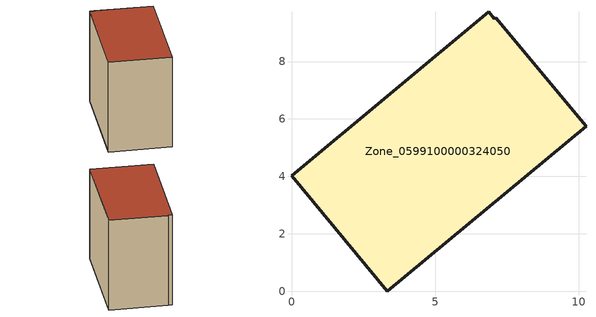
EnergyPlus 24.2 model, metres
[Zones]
Zone_0599100000324050
 floor ground (C_G): 3.33,0 0,4.02 6.87,9.73 7.07,9.48 7.12,9.53 10.26,5.74 z0
 wall outside (C_F): 3.33,0 10.26,5.74 7.12,9.53 7.07,9.48 6.87,9.73 0,4.02 3.33,0 z0:8.21
 roof outside (C_R): 0,4.02 3.33,0 10.26,5.74 7.12,9.53 7.07,9.48 6.87,9.73 z8.21
[BUILDING]
Pand.0599100000324050: North Axis=0; Terrain=City; Loads Convergence Tolerance Value=0.04; Temperature Convergence Tolerance Value=0.4; Solar Distribution=FullExterior; Maximum Number of Warmup Days=25; Minimum Number of Warmup Days=1
[Site:Location]
Rotterdam.The.Hague.AP_ZH_NLD Design_Conditions: Latitude=51.96; Longitude=4.45; Time Zone=1; Elevation=-4.5
[SITE:GROUNDTEMPERATURE:BUILDINGSURFACE]
18, 18, 18, 18, 18, 18, 18, 18, 18, 18, 18, 18
[MATERIAL] Thermal Absorptance=0.9; Solar Absorptance=0.7; Visible Absorptance=0.7
Name | Roughness | Thickness | Conductivity | Density | Specific Heat
G.TI.1975-1991 | MediumSmooth | 0.15 | 0.288461 | 540 | 1210
F.TI.1975-1991 | Rough | 0.3 | 0.230769 | 1920 | 840
R.TI.1975-1991 | MediumRough | 0.2 | 0.153846 | 1500 | 1000
[CONSTRUCTION]
C_G: G.TI.1975-1991
C_F: F.TI.1975-1991
C_R: R.TI.1975-1991
[ZONE]
Zone_0599100000324050: Type=1; Multiplier=1; Ceiling Height=Autocalculate; Volume=Autocalculate; Floor Area=autocalculate; Part of Total Floor Area=Yes
[ZONEINFILTRATION:DESIGNFLOWRATE]
Infil_Zone_0599100000324050: Zone or ZoneList or Space or SpaceList=Zone_0599100000324050; Schedule=AlwaysOn; Design Flow Rate Calculation Method=Flow/Area; Flow Rate per Floor Area=0.003; Constant Term Coefficient=1; Temperature Term Coefficient=0; Velocity Term Coefficient=0; Velocity Squared Term Coefficient=0
[HVACTEMPLATE:ZONE:IDEALLOADSAIRSYSTEM]
Zone_0599100000324050: Maximum Heating Supply Air Temperature=50; Minimum Cooling Supply Air Temperature=13; Maximum Heating Supply Air Humidity Ratio=0.0156; Minimum Cooling Supply Air Humidity Ratio=0.0077; Heating Limit=NoLimit; Cooling Limit=NoLimit; Dehumidification Control Type=ConstantSensibleHeatRatio; Cooling Sensible Heat Ratio=0.7; Dehumidification Setpoint=60; Humidification Control Type=None; Humidification Setpoint=30; Outdoor Air Method=None; Outdoor Air Flow Rate per Person=0.00944; Outdoor Air Flow Rate per Zone Floor Area=0; Outdoor Air Flow Rate per Zone=0; Demand Controlled Ventilation Type=None; Outdoor Air Economizer Type=NoEconomizer; Heat Recovery Type=None; Sensible Heat Recovery Effectiveness=0.7; Latent Heat Recovery Effectiveness=0.65
[ZONECONTROL:THERMOSTAT]
ThermostatControl_Zone_0599100000324050: Zone or ZoneList=Zone_0599100000324050; Control Type Schedule=DualSetpointControlType; Control 1=Thermostat_Zone_0599100000324050; Temperature Difference Between Cutout And Setpoint=0
[THERMOSTATSETPOINT:DUALSETPOINT]
Thermostat_Zone_0599100000324050: Heating Setpoint Temperature Schedule=HeatingSetpoint_Zone_0599100000324050; Cooling Setpoint Temperature Schedule=CoolingSetpoint_Zone_0599100000324050
[SCHEDULE:COMPACT]
HeatingSetpoint_Zone_0599100000324050: Through: 12/31, For: AllDays, Until: 24:00, 21
CoolingSetpoint_Zone_0599100000324050: Through: 12/31, For: AllDays, Until: 24:00, 24
DualSetpointControlType: Through: 12/31, For: AllDays, Until: 24:00, 4
AlwaysOn: Through: 12/31, For: AllDays, Until: 24:00, 1
